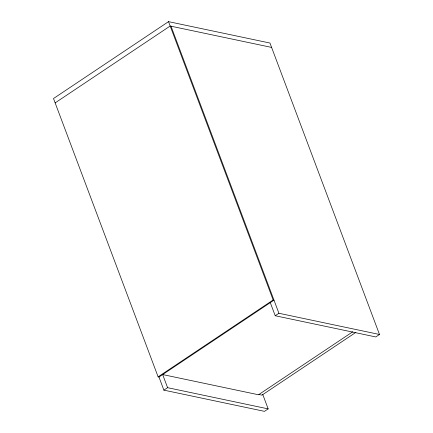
<?xml version="1.0" encoding="UTF-8"?>
<svg xmlns="http://www.w3.org/2000/svg" width="433" height="433" viewBox="0 0 433 433"><rect width="100%" height="100%" fill="white"/><g stroke="black" fill="none" stroke-linecap="round" stroke-linejoin="round"><path stroke-width="0.65" d="M270.23 302.467L275.22 315.744L375.801 336.95L379.497 334.476L269.954 43.035L168.529 21.65L53.503 98.524L158.121 376.851L158.965 377.029L273.992 300.156L273.147 299.977L158.121 376.851M55.143 102.892L170.169 26.023L271.594 47.408M158.662 376.234L163.891 390.144L167.593 387.676L268.168 408.876L262.701 394.333M275.22 315.744L278.917 313.27L379.497 334.476M352.798 331.754L258.506 394.766L162.662 374.556M355.839 332.392L261.96 395.134L258.918 394.49M268.168 408.876L264.471 411.35L163.891 390.144M171.013 26.202L278.917 313.27M168.529 21.65L273.147 299.977M162.597 374.393L167.593 387.676"/></g></svg>
